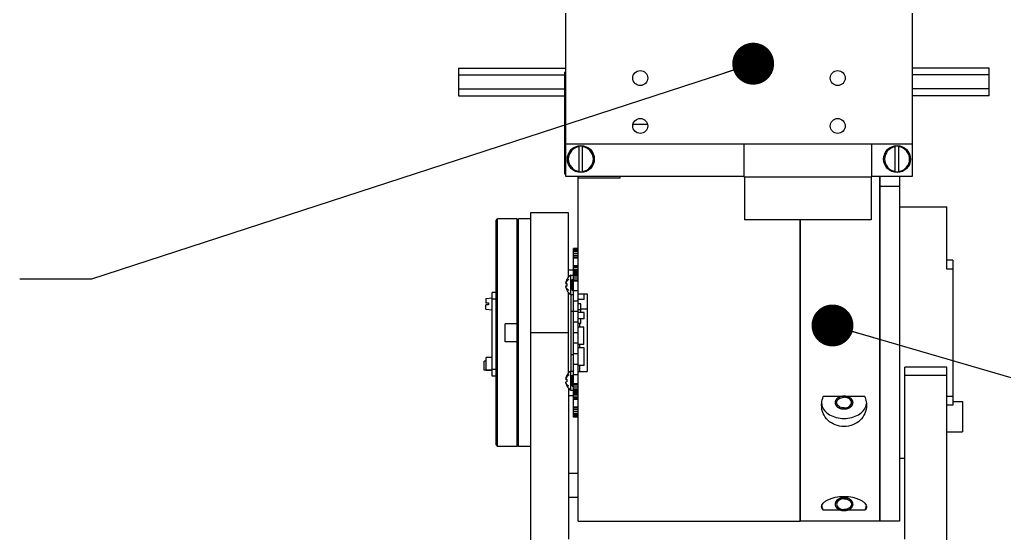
# Model space of a CAD drawing. Header units: millimetres. Extents: x 0 to 594, y 0 to 420.
# Drawn here: x 144.5 to 226.8, y 218.3 to 261.2 of the extents above; entities that cross this region are included whole.
import ezdxf

# ---------------------------------------------------------------- set-up
doc = ezdxf.new("R2010")
doc.units = ezdxf.units.MM
doc.header["$LTSCALE"] = 32.67
doc.layers.get('0').update_dxf_attribs({"linetype": 'CONTINUOUS'})
for name, color, linetype in [('AXIS', 7, 'CONTINUOUS'), ('COSMETIC', 7, 'CONTINUOUS'), ('NOTE', 7, 'CONTINUOUS')]:
    doc.layers.add(name, color=color, linetype=linetype)
doc.styles.get("Standard").update_dxf_attribs({"font": 'txt', "width": 0.85})
doc.dimstyles.get("Standard").update_dxf_attribs({"dimtxt": 3.5, "dimasz": 3.5, "dimexe": 1.5, "dimexo": 1, "dimtad": 1, "dimtxsty": 'STANDARD', "dimcen": 0.09, "dimadec": 0, "dimazin": 0, "dimtol": 1, "dimtp": 0.01, "dimtm": 0.01, "dimtfac": 1, "dimtofl": 0, "dimtmove": 0, "dimatfit": 3, "dimfxl": 1, "dimtolj": 1, "dimarcsym": 0})

msp = doc.modelspace()

# ---------------------------------------------------------------- linework, layer by layer
at = {"color": 7, "linetype": 'CONTINUOUS'}
for p, q in [((190.125, 269.177), (190.125, 248.177)), ((219.125, 248.177), (219.125, 269.177)), ((181.192, 257.202), (181.192, 254.892)), ((181.192, 257.202), (190.125, 257.202)), ((181.192, 256.624), (190.083, 256.624)), ((190.083, 248.347), (190.083, 256.847)), ((190.125, 256.847), (190.083, 256.847)), ((225.533, 257.202), (219.125, 257.202)), ((225.533, 256.624), (219.125, 256.624)), ((225.533, 254.892), (225.533, 257.202)), ((181.192, 255.47), (190.083, 255.47)), ((225.533, 255.47), (219.125, 255.47)), ((181.192, 254.892), (190.083, 254.892)), ((225.533, 254.892), (219.125, 254.892)), ((196.981, 252.497), (195.769, 252.497)), ((190.125, 250.864), (219.125, 250.864)), ((205.025, 250.864), (205.025, 248.127)), ((215.725, 248.127), (215.725, 250.864)), ((191.267, 248.531), (191.267, 250.663)), ((191.567, 248.531), (191.567, 250.663)), ((217.683, 248.531), (217.683, 250.663)), ((217.983, 248.531), (217.983, 250.663)), ((190.125, 248.347), (190.083, 248.347)), ((190.125, 248.177), (205.025, 248.177)), ((191.192, 238.347), (191.192, 248.177)), ((191.192, 248.022), (194.692, 248.022)), ((194.692, 248.022), (194.692, 248.177)), ((205.025, 248.127), (215.725, 248.127)), ((205.075, 248.127), (205.075, 244.527)), ((215.675, 248.127), (215.675, 244.527)), ((215.725, 248.177), (219.125, 248.177)), ((216.402, 247.847), (216.433, 247.847)), ((216.433, 219.347), (216.433, 248.177)), ((218.033, 248.177), (218.033, 219.347)), ((216.433, 247.003), (216.402, 247.003)), ((216.433, 247.327), (218.033, 247.327)), ((187.222, 245.097), (187.222, 213.097)), ((190.372, 245.097), (187.222, 245.097)), ((190.372, 239.722), (190.372, 245.097)), ((216.402, 245.393), (216.433, 245.393)), ((218.033, 245.597), (221.983, 245.597)), ((221.983, 240.411), (221.983, 245.597)), ((184.342, 244.472), (184.467, 244.597)), ((184.342, 225.722), (184.342, 244.472)), ((184.467, 225.597), (184.467, 244.597)), ((186.092, 244.597), (184.467, 244.597)), ((186.092, 225.597), (186.092, 244.597)), ((215.675, 244.527), (205.075, 244.527)), ((186.142, 243.597), (186.092, 243.597)), ((186.142, 242.097), (186.142, 243.597)), ((186.222, 243.472), (186.142, 243.472)), ((216.402, 243.893), (216.433, 243.893)), ((186.142, 242.097), (186.092, 242.097)), ((186.222, 242.222), (186.142, 242.222)), ((186.092, 241.597), (186.222, 241.597)), ((191.192, 241.382), (190.794, 241.382)), ((222.483, 241.152), (221.983, 241.152)), ((222.483, 241.152), (222.483, 229.042)), ((190.794, 240.647), (190.794, 240.645)), ((191.192, 240.647), (190.794, 240.647)), ((191.192, 240.645), (190.794, 240.645)), ((222.483, 240.411), (221.983, 240.411)), ((186.142, 239.722), (186.092, 239.722)), ((186.142, 238.222), (186.142, 239.722)), ((186.222, 239.597), (186.142, 239.597)), ((190.238, 239.535), (190.244, 239.532)), ((190.577, 238.297), (190.577, 239.897)), ((190.577, 239.897), (190.794, 239.897)), ((190.692, 239.55), (190.794, 239.577)), ((190.692, 238.644), (190.692, 239.55)), ((191.192, 240.102), (190.794, 240.102)), ((191.192, 239.407), (190.794, 239.407)), ((190.145, 239.216), (190.244, 239.206)), ((190.244, 238.988), (190.145, 238.978)), ((190.244, 238.662), (190.238, 238.659)), ((190.692, 238.644), (190.794, 238.617)), ((183.467, 237.961), (184.017, 238.009)), ((183.467, 237.961), (183.467, 237.584)), ((184.017, 231.477), (184.017, 238.462)), ((184.342, 238.462), (184.017, 238.462)), ((184.342, 237.912), (184.017, 237.912)), ((186.142, 238.222), (186.092, 238.222)), ((186.222, 238.347), (186.142, 238.347)), ((190.372, 231.726), (190.372, 238.468)), ((190.577, 238.297), (190.794, 238.297)), ((190.592, 238.297), (190.592, 231.897)), ((191.192, 238.347), (191.942, 238.347)), ((191.942, 238.347), (191.942, 231.847)), ((183.467, 237.584), (183.692, 237.584)), ((183.467, 237.058), (183.467, 237.434)), ((183.692, 237.434), (183.467, 237.434)), ((183.467, 237.058), (184.017, 237.009)), ((183.692, 237.584), (183.692, 237.434)), ((190.592, 236.909), (190.794, 236.909)), ((191.417, 237.087), (191.942, 237.087)), ((185.092, 234.347), (185.092, 235.847)), ((186.092, 235.847), (185.092, 235.847)), ((191.292, 235.871), (191.292, 235.573)), ((216.402, 235.847), (216.433, 235.847)), ((190.372, 235.097), (187.222, 235.097)), ((186.092, 234.347), (185.092, 234.347)), ((191.292, 234.121), (191.292, 233.823)), ((216.402, 234.347), (216.433, 234.347)), ((183.467, 232.881), (183.517, 232.886)), ((183.467, 232.881), (183.467, 232.727)), ((183.517, 231.977), (183.517, 233.027)), ((184.017, 233.027), (183.517, 233.027)), ((190.592, 233.285), (190.794, 233.285)), ((183.342, 231.977), (183.342, 232.727)), ((183.517, 232.727), (183.342, 232.727)), ((184.017, 231.977), (183.342, 231.977)), ((183.474, 231.977), (184.017, 231.929)), ((184.342, 232.027), (184.017, 232.027)), ((186.142, 231.972), (186.092, 231.972)), ((186.142, 230.472), (186.142, 231.972)), ((191.292, 232.371), (191.292, 231.847)), ((221.983, 232.213), (218.483, 232.213)), ((218.483, 217.847), (218.483, 232.213)), ((221.983, 213.097), (221.983, 232.213)), ((184.342, 231.477), (184.017, 231.477)), ((186.222, 231.847), (186.142, 231.847)), ((190.145, 231.216), (190.244, 231.206)), ((190.238, 231.535), (190.244, 231.532)), ((190.577, 230.297), (190.577, 231.897)), ((190.577, 231.897), (190.794, 231.897)), ((190.692, 231.55), (190.794, 231.577)), ((190.692, 230.644), (190.692, 231.55)), ((191.192, 219.347), (191.192, 231.847)), ((191.192, 231.847), (191.942, 231.847)), ((221.983, 231.526), (218.483, 231.526)), ((186.142, 230.472), (186.092, 230.472)), ((186.222, 230.597), (186.142, 230.597)), ((190.244, 230.988), (190.145, 230.978)), ((190.244, 230.662), (190.238, 230.659)), ((190.372, 230.468), (190.372, 217.847)), ((190.577, 230.297), (190.794, 230.297)), ((190.692, 230.644), (190.794, 230.617)), ((191.192, 230.833), (190.794, 230.833)), ((190.794, 229.569), (190.794, 229.566)), ((191.192, 229.569), (190.794, 229.569)), ((191.192, 229.566), (190.794, 229.566)), ((222.483, 229.783), (221.983, 229.783)), ((191.192, 228.801), (190.794, 228.801)), ((222.483, 229.042), (221.983, 229.042)), ((222.483, 229.347), (223.288, 229.347)), ((223.288, 229.347), (223.288, 226.807)), ((186.092, 228.597), (186.222, 228.597)), ((186.142, 228.097), (186.092, 228.097)), ((186.142, 226.597), (186.142, 228.097)), ((186.222, 227.972), (186.142, 227.972)), ((186.142, 226.597), (186.092, 226.597)), ((186.222, 226.722), (186.142, 226.722)), ((216.402, 226.301), (216.433, 226.301)), ((221.983, 226.807), (223.288, 226.807)), ((184.342, 225.722), (184.467, 225.597)), ((186.092, 225.597), (184.467, 225.597)), ((216.402, 224.801), (216.433, 224.801)), ((218.483, 224.597), (218.033, 224.597)), ((191.192, 223.347), (190.372, 223.347)), ((216.433, 223.191), (216.402, 223.191)), ((216.402, 222.347), (216.433, 222.347)), ((191.192, 221.347), (190.372, 221.347)), ((216.402, 220.847), (216.433, 220.847))]:
    msp.add_line(p, q, dxfattribs=at)
at = {"color": 6, "linetype": 'CONTINUOUS'}
for p, q in [((190.794, 240.647), (190.794, 242.129)), ((191.192, 242.129), (190.794, 242.129)), ((191.192, 242.111), (190.794, 242.111)), ((191.192, 242.055), (190.794, 242.055)), ((191.192, 241.965), (190.794, 241.965)), ((191.192, 241.842), (190.794, 241.842)), ((191.192, 241.688), (190.794, 241.688)), ((191.192, 241.509), (190.794, 241.509)), ((191.192, 241.31), (190.794, 241.31)), ((191.192, 240.678), (190.794, 240.678)), ((190.794, 229.569), (190.794, 240.645)), ((191.192, 240.539), (190.794, 240.539)), ((191.192, 240.386), (190.794, 240.386)), ((191.192, 240.261), (190.794, 240.261)), ((191.192, 240.169), (190.794, 240.169)), ((191.192, 240.111), (190.794, 240.111)), ((191.192, 240.083), (190.794, 240.083)), ((191.192, 240.025), (190.794, 240.025)), ((191.192, 239.932), (190.794, 239.932)), ((191.192, 239.808), (190.794, 239.808)), ((191.192, 239.655), (190.794, 239.655)), ((191.192, 239.482), (190.794, 239.482)), ((191.192, 238.604), (190.794, 238.604)), ((191.192, 237.737), (190.794, 237.737)), ((191.192, 231.847), (191.192, 238.347)), ((191.408, 238.324), (191.192, 238.324)), ((191.692, 237.871), (191.192, 237.871)), ((191.408, 238.324), (191.408, 238.347)), ((191.692, 237.871), (191.692, 238.347)), ((191.417, 237.51), (191.192, 237.51)), ((191.417, 237.009), (191.192, 237.009)), ((191.417, 236.773), (191.417, 237.51)), ((191.192, 236.861), (190.794, 236.861)), ((191.692, 236.773), (191.192, 236.773)), ((191.692, 236.271), (191.192, 236.271)), ((191.417, 235.871), (191.417, 236.271)), ((191.692, 236.271), (191.692, 236.773)), ((191.192, 235.981), (190.794, 235.981)), ((191.417, 235.871), (191.192, 235.871)), ((191.667, 235.573), (191.192, 235.573)), ((191.667, 234.121), (191.667, 235.573)), ((191.192, 235.097), (190.794, 235.097)), ((191.192, 234.213), (190.794, 234.213)), ((191.667, 234.121), (191.192, 234.121)), ((191.692, 233.823), (191.192, 233.823)), ((191.692, 232.371), (191.692, 233.823)), ((191.192, 233.333), (190.794, 233.333)), ((191.192, 232.457), (190.794, 232.457)), ((191.692, 232.371), (191.192, 232.371)), ((191.192, 231.59), (190.794, 231.59)), ((191.192, 230.712), (190.794, 230.712)), ((191.192, 230.539), (190.794, 230.539)), ((191.192, 230.386), (190.794, 230.386)), ((191.192, 230.261), (190.794, 230.261)), ((191.192, 230.169), (190.794, 230.169)), ((191.192, 230.111), (190.794, 230.111)), ((191.192, 230.092), (190.794, 230.092)), ((191.192, 230.083), (190.794, 230.083)), ((191.192, 230.025), (190.794, 230.025)), ((191.192, 229.932), (190.794, 229.932)), ((191.192, 229.808), (190.794, 229.808)), ((191.192, 229.655), (190.794, 229.655)), ((190.794, 228.048), (190.794, 229.566)), ((191.192, 229.515), (190.794, 229.515)), ((191.192, 228.883), (190.794, 228.883)), ((191.192, 228.669), (190.794, 228.669)), ((191.192, 228.489), (190.794, 228.489)), ((191.192, 228.336), (190.794, 228.336)), ((191.192, 228.212), (190.794, 228.212)), ((191.192, 228.122), (190.794, 228.122)), ((191.192, 228.067), (190.794, 228.067)), ((191.192, 228.048), (190.794, 228.048))]:
    msp.add_line(p, q, dxfattribs=at)
at = {"color": 7, "linetype": 'CONTINUOUS'}
for centre in [(191.417, 249.597), (217.833, 249.597)]:
    msp.add_circle(centre, 1.125, dxfattribs=at)
for centre, radius, start, end in [((191.417, 249.597), 1.046, 98.24277, 261.75723), ((191.417, 249.597), 1.077, 81.99317, 98.00683), ((191.417, 249.597), 1.046, 278.24277, 81.75723), ((217.833, 249.597), 1.046, 98.24277, 261.75723), ((217.833, 249.597), 1.077, 81.99317, 98.00683), ((217.833, 249.597), 1.046, 278.24277, 81.75723), ((191.417, 249.597), 1.077, 261.99317, 278.00683), ((217.833, 249.597), 1.077, 261.99317, 278.00683), ((191.08, 239.097), 0.943, 156.73969, 172.78546), ((191.08, 239.098), 0.942, 152.51259, 156.73747), ((191.07, 239.097), 0.94, 121.63663, 152.16247), ((191.08, 239.097), 0.943, 187.21417, 207.48297), ((191.243, 239.097), 1.005, 173.78152, 186.21848), ((191.07, 239.097), 0.94, 207.83753, 238.36337), ((191.08, 231.097), 0.943, 156.73969, 172.78546), ((191.08, 231.098), 0.942, 152.51259, 156.73747), ((191.243, 231.097), 1.005, 173.78152, 186.21848), ((191.07, 231.097), 0.94, 121.63663, 152.16247), ((191.08, 231.097), 0.943, 187.21417, 207.48297), ((191.07, 231.097), 0.94, 207.83753, 238.36337)]:
    msp.add_arc(centre, radius, start, end, dxfattribs=at)
at = {"color": 2, "linetype": 'CONTINUOUS'}
for points in [[(213.402, 229.794), (213.39, 229.793), (213.371, 229.792), (213.347, 229.79), (213.329, 229.789), (213.311, 229.787), (213.296, 229.786), (213.283, 229.785), (213.276, 229.785), (213.27, 229.785), (213.265, 229.784), (213.261, 229.784), (213.259, 229.784), (213.257, 229.784), (213.256, 229.784), (213.255, 229.783), (213.254, 229.783), (213.251, 229.782), (213.247, 229.782), (213.243, 229.781), (213.237, 229.78), (213.23, 229.778), (213.218, 229.775), (213.204, 229.772), (213.186, 229.769), (213.169, 229.765), (213.154, 229.762), (213.142, 229.759), (213.135, 229.758), (213.129, 229.756), (213.125, 229.756), (213.121, 229.755), (213.119, 229.754), (213.117, 229.754), (213.116, 229.754), (213.115, 229.753), (213.114, 229.753), (213.111, 229.752), (213.108, 229.751), (213.104, 229.749), (213.099, 229.747), (213.092, 229.745), (213.081, 229.74), (213.068, 229.735), (213.051, 229.729), (213.035, 229.723), (213.022, 229.718), (213.011, 229.714), (213.004, 229.712), (212.999, 229.71), (212.995, 229.708), (212.992, 229.707), (212.989, 229.706), (212.988, 229.705), (212.987, 229.705), (212.986, 229.705), (212.985, 229.704), (212.983, 229.703), (212.98, 229.701), (212.976, 229.699), (212.971, 229.696), (212.965, 229.693), (212.956, 229.687), (212.944, 229.68), (212.929, 229.672), (212.917, 229.665), (212.908, 229.659), (212.9, 229.655), (212.893, 229.651), (212.887, 229.647), (212.882, 229.645), (212.879, 229.643), (212.876, 229.641), (212.874, 229.64), (212.872, 229.639), (212.871, 229.638), (212.871, 229.638), (212.87, 229.637), (212.868, 229.635), (212.866, 229.633), (212.863, 229.631), (212.859, 229.628), (212.854, 229.623), (212.848, 229.618), (212.842, 229.613), (212.835, 229.607), (212.825, 229.598), (212.815, 229.59), (212.808, 229.583), (212.802, 229.578), (212.796, 229.573), (212.791, 229.569), (212.787, 229.566), (212.784, 229.563), (212.782, 229.561), (212.78, 229.56), (212.779, 229.559), (212.779, 229.558), (212.778, 229.558), (212.777, 229.557), (212.776, 229.555), (212.774, 229.553), (212.772, 229.55), (212.769, 229.546), (212.766, 229.541), (212.761, 229.536), (212.757, 229.53), (212.751, 229.522), (212.744, 229.513), (212.737, 229.503), (212.731, 229.496), (212.727, 229.49), (212.722, 229.484), (212.719, 229.479), (212.716, 229.476), (212.714, 229.473), (212.713, 229.471), (212.712, 229.47), (212.711, 229.469), (212.71, 229.468), (212.709, 229.467), (212.709, 229.466), (212.709, 229.465), (212.708, 229.464), (212.707, 229.463), (212.707, 229.46), (212.705, 229.458), (212.704, 229.454), (212.701, 229.449), (212.699, 229.442), (212.696, 229.436), (212.692, 229.428), (212.688, 229.418), (212.684, 229.407), (212.68, 229.399), (212.677, 229.393), (212.675, 229.387), (212.672, 229.382), (212.671, 229.377), (212.67, 229.375), (212.669, 229.373), (212.668, 229.371), (212.667, 229.37), (212.667, 229.369), (212.667, 229.368), (212.667, 229.367), (212.666, 229.366), (212.666, 229.365), (212.666, 229.363), (212.666, 229.361), (212.665, 229.358), (212.665, 229.354), (212.664, 229.349), (212.663, 229.342), (212.662, 229.335), (212.661, 229.327), (212.659, 229.316), (212.658, 229.305), (212.656, 229.296), (212.656, 229.29), (212.655, 229.283), (212.654, 229.278), (212.653, 229.273), (212.653, 229.27), (212.653, 229.268), (212.652, 229.267), (212.652, 229.265), (212.652, 229.264), (212.652, 229.264), (212.652, 229.263), (212.652, 229.263), (212.652, 229.262), (212.652, 229.261), (212.652, 229.26), (212.653, 229.259), (212.653, 229.256), (212.653, 229.254), (212.654, 229.249), (212.655, 229.244), (212.655, 229.238), (212.656, 229.231), (212.657, 229.223), (212.659, 229.212), (212.66, 229.201), (212.662, 229.193), (212.663, 229.186), (212.663, 229.18), (212.664, 229.174), (212.665, 229.17), (212.665, 229.167), (212.665, 229.165), (212.666, 229.164), (212.666, 229.162), (212.666, 229.161), (212.666, 229.16), (212.666, 229.16), (212.667, 229.159), (212.667, 229.157), (212.668, 229.156), (212.669, 229.154), (212.67, 229.151), (212.672, 229.147), (212.674, 229.142), (212.677, 229.136), (212.679, 229.129), (212.683, 229.121), (212.687, 229.111), (212.692, 229.1), (212.695, 229.092), (212.698, 229.086), (212.7, 229.08), (212.703, 229.075), (212.704, 229.071), (212.706, 229.068), (212.706, 229.066), (212.707, 229.064), (212.708, 229.063), (212.708, 229.062), (212.708, 229.061), (212.709, 229.061), (212.71, 229.06), (212.711, 229.058), (212.712, 229.057), (212.713, 229.055), (212.715, 229.053), (212.718, 229.049), (212.721, 229.044), (212.726, 229.038), (212.73, 229.033), (212.736, 229.025), (212.743, 229.016), (212.75, 229.006), (212.756, 228.998), (212.76, 228.993), (212.764, 228.987), (212.768, 228.982), (212.771, 228.978), (212.772, 228.976), (212.774, 228.974), (212.775, 228.973), (212.776, 228.972), (212.777, 228.971), (212.777, 228.97), (212.778, 228.969), (212.779, 228.968), (212.78, 228.967), (212.782, 228.966), (212.784, 228.964), (212.786, 228.962), (212.79, 228.959), (212.795, 228.955), (212.801, 228.949), (212.807, 228.944), (212.814, 228.938), (212.824, 228.929), (212.836, 228.919), (212.846, 228.91), (212.854, 228.904), (212.859, 228.899), (212.863, 228.896), (212.866, 228.893), (212.868, 228.891), (212.87, 228.89), (212.871, 228.889), (212.871, 228.888), (212.872, 228.888), (212.874, 228.887), (212.876, 228.886), (212.879, 228.884), (212.882, 228.882), (212.887, 228.879), (212.893, 228.876), (212.902, 228.871), (212.914, 228.864), (212.928, 228.855), (212.942, 228.847), (212.954, 228.84), (212.963, 228.835), (212.969, 228.832), (212.974, 228.829), (212.978, 228.827), (212.98, 228.825), (212.983, 228.824), (212.984, 228.823), (212.985, 228.823), (212.986, 228.822), (212.987, 228.822), (212.989, 228.821), (212.993, 228.82), (212.997, 228.818), (213.002, 228.816), (213.009, 228.813), (213.02, 228.809), (213.033, 228.804), (213.049, 228.798), (213.065, 228.792), (213.079, 228.787), (213.089, 228.783), (213.096, 228.78), (213.102, 228.778), (213.106, 228.777), (213.109, 228.776), (213.111, 228.775), (213.113, 228.774), (213.114, 228.774), (213.115, 228.774), (213.116, 228.773), (213.119, 228.773), (213.122, 228.772), (213.127, 228.771), (213.133, 228.77), (213.14, 228.768), (213.152, 228.766), (213.166, 228.762), (213.184, 228.759), (213.201, 228.755), (213.216, 228.752), (213.227, 228.749), (213.235, 228.748), (213.24, 228.746), (213.245, 228.745), (213.248, 228.745), (213.251, 228.744), (213.253, 228.744), (213.254, 228.743), (213.255, 228.743), (213.256, 228.743), (213.259, 228.743), (213.263, 228.743), (213.267, 228.742), (213.274, 228.742), (213.281, 228.742), (213.294, 228.741), (213.309, 228.74), (213.328, 228.738), (213.346, 228.737), (213.371, 228.735), (213.389, 228.734), (213.402, 228.733)], [(213.402, 228.733), (213.414, 228.734), (213.432, 228.735), (213.456, 228.737), (213.475, 228.738), (213.493, 228.739), (213.508, 228.74), (213.52, 228.741), (213.528, 228.742), (213.534, 228.742), (213.538, 228.742), (213.542, 228.743), (213.545, 228.743), (213.546, 228.743), (213.548, 228.743), (213.549, 228.743), (213.55, 228.744), (213.553, 228.744), (213.556, 228.745), (213.561, 228.746), (213.566, 228.747), (213.574, 228.749), (213.585, 228.751), (213.6, 228.754), (213.618, 228.758), (213.635, 228.762), (213.65, 228.765), (213.661, 228.767), (213.669, 228.769), (213.675, 228.77), (213.679, 228.771), (213.683, 228.772), (213.685, 228.772), (213.687, 228.773), (213.688, 228.773), (213.689, 228.773), (213.69, 228.774), (213.692, 228.775), (213.696, 228.776), (213.7, 228.778), (213.705, 228.78), (213.712, 228.782), (213.723, 228.786), (213.736, 228.791), (213.752, 228.797), (213.768, 228.803), (213.782, 228.808), (213.793, 228.813), (213.799, 228.815), (213.805, 228.817), (213.809, 228.819), (213.812, 228.82), (213.815, 228.821), (213.816, 228.821), (213.817, 228.822), (213.818, 228.822), (213.819, 228.823), (213.821, 228.824), (213.824, 228.826), (213.828, 228.828), (213.832, 228.831), (213.838, 228.834), (213.848, 228.84), (213.86, 228.847), (213.875, 228.855), (213.887, 228.862), (213.896, 228.867), (213.903, 228.872), (213.911, 228.876), (213.917, 228.879), (213.921, 228.882), (213.925, 228.884), (213.928, 228.886), (213.93, 228.887), (213.931, 228.888), (213.932, 228.888), (213.933, 228.889), (213.934, 228.89), (213.936, 228.891), (213.938, 228.893), (213.941, 228.896), (213.945, 228.899), (213.95, 228.903), (213.955, 228.908), (213.961, 228.913), (213.969, 228.92), (213.979, 228.928), (213.988, 228.937), (213.996, 228.943), (214.002, 228.948), (214.008, 228.953), (214.012, 228.957), (214.016, 228.961), (214.019, 228.963), (214.022, 228.965), (214.023, 228.967), (214.024, 228.968), (214.025, 228.968), (214.026, 228.969), (214.026, 228.97), (214.028, 228.972), (214.029, 228.974), (214.032, 228.977), (214.034, 228.981), (214.038, 228.985), (214.042, 228.991), (214.047, 228.997), (214.052, 229.004), (214.06, 229.014), (214.067, 229.023), (214.073, 229.031), (214.077, 229.037), (214.081, 229.042), (214.085, 229.047), (214.088, 229.051), (214.09, 229.053), (214.091, 229.055), (214.092, 229.057), (214.093, 229.058), (214.094, 229.059), (214.094, 229.06), (214.095, 229.06), (214.095, 229.061), (214.096, 229.063), (214.096, 229.064), (214.097, 229.066), (214.098, 229.069), (214.1, 229.073), (214.102, 229.078), (214.105, 229.084), (214.108, 229.09), (214.111, 229.099), (214.116, 229.109), (214.12, 229.119), (214.124, 229.128), (214.126, 229.134), (214.129, 229.14), (214.131, 229.145), (214.133, 229.149), (214.134, 229.152), (214.135, 229.154), (214.136, 229.155), (214.136, 229.157), (214.137, 229.158), (214.137, 229.159), (214.137, 229.159), (214.137, 229.16), (214.137, 229.162), (214.138, 229.163), (214.138, 229.166), (214.138, 229.168), (214.139, 229.173), (214.14, 229.178), (214.141, 229.185), (214.142, 229.191), (214.143, 229.2), (214.144, 229.211), (214.146, 229.222), (214.147, 229.231), (214.148, 229.237), (214.149, 229.244), (214.15, 229.249), (214.15, 229.254), (214.151, 229.256), (214.151, 229.258), (214.151, 229.26), (214.152, 229.261), (214.152, 229.262), (214.152, 229.263), (214.152, 229.263), (214.152, 229.264), (214.152, 229.264), (214.152, 229.265), (214.151, 229.267), (214.151, 229.268), (214.151, 229.27), (214.15, 229.273), (214.15, 229.277), (214.149, 229.283), (214.148, 229.289), (214.147, 229.296), (214.146, 229.304), (214.145, 229.315), (214.143, 229.326), (214.142, 229.334), (214.141, 229.341), (214.14, 229.347), (214.139, 229.352), (214.139, 229.357), (214.139, 229.359), (214.138, 229.362), (214.138, 229.363), (214.138, 229.364), (214.138, 229.366), (214.138, 229.366), (214.137, 229.367), (214.137, 229.368), (214.136, 229.369), (214.136, 229.371), (214.135, 229.373), (214.134, 229.376), (214.132, 229.38), (214.13, 229.385), (214.127, 229.391), (214.124, 229.397), (214.121, 229.406), (214.116, 229.416), (214.112, 229.426), (214.108, 229.434), (214.106, 229.441), (214.103, 229.447), (214.101, 229.452), (214.099, 229.456), (214.098, 229.459), (214.097, 229.461), (214.097, 229.462), (214.096, 229.464), (214.096, 229.465), (214.095, 229.465), (214.095, 229.466), (214.094, 229.467), (214.093, 229.468), (214.092, 229.47), (214.091, 229.472), (214.089, 229.474), (214.086, 229.478), (214.082, 229.483), (214.078, 229.488), (214.074, 229.494), (214.068, 229.502), (214.061, 229.511), (214.054, 229.521), (214.048, 229.528), (214.044, 229.534), (214.039, 229.54), (214.036, 229.544), (214.033, 229.548), (214.031, 229.551), (214.03, 229.553), (214.029, 229.554), (214.028, 229.555), (214.027, 229.556), (214.027, 229.557), (214.026, 229.557), (214.025, 229.558), (214.024, 229.559), (214.022, 229.561), (214.02, 229.562), (214.018, 229.564), (214.014, 229.568), (214.009, 229.572), (214.003, 229.577), (213.997, 229.582), (213.989, 229.589), (213.979, 229.598), (213.968, 229.608), (213.958, 229.616), (213.95, 229.623), (213.945, 229.627), (213.941, 229.631), (213.938, 229.633), (213.936, 229.635), (213.934, 229.637), (213.933, 229.638), (213.932, 229.638), (213.931, 229.639), (213.93, 229.64), (213.928, 229.641), (213.925, 229.642), (213.922, 229.645), (213.917, 229.647), (213.911, 229.651), (213.902, 229.656), (213.89, 229.663), (213.876, 229.671), (213.861, 229.679), (213.85, 229.686), (213.84, 229.692), (213.834, 229.695), (213.83, 229.698), (213.826, 229.7), (213.823, 229.702), (213.821, 229.703), (213.82, 229.704), (213.819, 229.704), (213.818, 229.704), (213.817, 229.705), (213.814, 229.706), (213.811, 229.707), (213.807, 229.709), (213.802, 229.711), (213.795, 229.713), (213.784, 229.717), (213.771, 229.722), (213.755, 229.728), (213.738, 229.735), (213.725, 229.74), (213.714, 229.744), (213.708, 229.746), (213.702, 229.748), (213.698, 229.75), (213.695, 229.751), (213.692, 229.752), (213.691, 229.753), (213.69, 229.753), (213.689, 229.753), (213.688, 229.754), (213.685, 229.754), (213.681, 229.755), (213.677, 229.756), (213.671, 229.757), (213.664, 229.759), (213.652, 229.761), (213.638, 229.764), (213.62, 229.768), (213.603, 229.772), (213.588, 229.775), (213.576, 229.778), (213.569, 229.779), (213.563, 229.78), (213.559, 229.781), (213.555, 229.782), (213.553, 229.783), (213.551, 229.783), (213.55, 229.783), (213.549, 229.783), (213.547, 229.783), (213.545, 229.784), (213.541, 229.784), (213.536, 229.784), (213.53, 229.785), (213.522, 229.785), (213.51, 229.786), (213.494, 229.787), (213.476, 229.788), (213.457, 229.79), (213.433, 229.791), (213.414, 229.793), (213.402, 229.794)], [(213.402, 221.308), (213.39, 221.308), (213.371, 221.306), (213.347, 221.305), (213.329, 221.303), (213.311, 221.302), (213.296, 221.301), (213.283, 221.3), (213.276, 221.3), (213.27, 221.299), (213.265, 221.299), (213.261, 221.299), (213.259, 221.298), (213.257, 221.298), (213.256, 221.298), (213.255, 221.298), (213.254, 221.298), (213.251, 221.297), (213.247, 221.296), (213.243, 221.295), (213.237, 221.294), (213.23, 221.293), (213.218, 221.29), (213.204, 221.287), (213.186, 221.283), (213.169, 221.28), (213.154, 221.276), (213.142, 221.274), (213.135, 221.272), (213.129, 221.271), (213.125, 221.27), (213.121, 221.269), (213.119, 221.269), (213.117, 221.269), (213.116, 221.268), (213.115, 221.268), (213.114, 221.267), (213.111, 221.267), (213.108, 221.265), (213.104, 221.264), (213.099, 221.262), (213.092, 221.259), (213.081, 221.255), (213.068, 221.25), (213.051, 221.244), (213.035, 221.238), (213.022, 221.233), (213.011, 221.229), (213.004, 221.226), (212.999, 221.224), (212.995, 221.223), (212.992, 221.222), (212.989, 221.221), (212.988, 221.22), (212.987, 221.22), (212.986, 221.219), (212.985, 221.219), (212.983, 221.217), (212.98, 221.216), (212.976, 221.214), (212.971, 221.211), (212.965, 221.207), (212.956, 221.202), (212.944, 221.195), (212.929, 221.186), (212.917, 221.179), (212.908, 221.174), (212.9, 221.17), (212.893, 221.166), (212.887, 221.162), (212.882, 221.159), (212.879, 221.157), (212.876, 221.155), (212.874, 221.154), (212.872, 221.154), (212.871, 221.153), (212.871, 221.152), (212.87, 221.152), (212.868, 221.15), (212.866, 221.148), (212.863, 221.146), (212.859, 221.142), (212.854, 221.138), (212.848, 221.133), (212.842, 221.128), (212.835, 221.121), (212.825, 221.113), (212.815, 221.105), (212.808, 221.098), (212.802, 221.093), (212.796, 221.088), (212.791, 221.084), (212.787, 221.081), (212.784, 221.078), (212.782, 221.076), (212.78, 221.075), (212.779, 221.074), (212.779, 221.073), (212.778, 221.072), (212.777, 221.071), (212.776, 221.07), (212.774, 221.067), (212.772, 221.065), (212.769, 221.061), (212.766, 221.056), (212.761, 221.05), (212.757, 221.045), (212.751, 221.037), (212.744, 221.027), (212.737, 221.018), (212.731, 221.01), (212.727, 221.005), (212.722, 220.999), (212.719, 220.994), (212.716, 220.99), (212.714, 220.988), (212.713, 220.986), (212.712, 220.985), (212.711, 220.984), (212.71, 220.983), (212.709, 220.982), (212.709, 220.981), (212.709, 220.98), (212.708, 220.979), (212.707, 220.977), (212.707, 220.975), (212.705, 220.973), (212.704, 220.968), (212.701, 220.963), (212.699, 220.957), (212.696, 220.951), (212.692, 220.943), (212.688, 220.932), (212.684, 220.922), (212.68, 220.914), (212.677, 220.908), (212.675, 220.901), (212.672, 220.896), (212.671, 220.892), (212.67, 220.89), (212.669, 220.888), (212.668, 220.886), (212.667, 220.885), (212.667, 220.884), (212.667, 220.883), (212.667, 220.882), (212.666, 220.881), (212.666, 220.88), (212.666, 220.878), (212.666, 220.876), (212.665, 220.873), (212.665, 220.869), (212.664, 220.863), (212.663, 220.857), (212.662, 220.85), (212.661, 220.841), (212.659, 220.83), (212.658, 220.82), (212.656, 220.811), (212.656, 220.804), (212.655, 220.798), (212.654, 220.792), (212.653, 220.788), (212.653, 220.785), (212.653, 220.783), (212.652, 220.781), (212.652, 220.78), (212.652, 220.779), (212.652, 220.778), (212.652, 220.778), (212.652, 220.778), (212.652, 220.777), (212.652, 220.776), (212.652, 220.775), (212.653, 220.773), (212.653, 220.771), (212.653, 220.768), (212.654, 220.764), (212.655, 220.759), (212.655, 220.752), (212.656, 220.746), (212.657, 220.737), (212.659, 220.727), (212.66, 220.716), (212.662, 220.707), (212.663, 220.701), (212.663, 220.694), (212.664, 220.689), (212.665, 220.685), (212.665, 220.682), (212.665, 220.68), (212.666, 220.678), (212.666, 220.677), (212.666, 220.676), (212.666, 220.675), (212.666, 220.674), (212.667, 220.673), (212.667, 220.672), (212.668, 220.67), (212.669, 220.668), (212.67, 220.666), (212.672, 220.662), (212.674, 220.656), (212.677, 220.65), (212.679, 220.644), (212.683, 220.636), (212.687, 220.626), (212.692, 220.615), (212.695, 220.607), (212.698, 220.601), (212.7, 220.595), (212.703, 220.589), (212.704, 220.585), (212.706, 220.583), (212.706, 220.581), (212.707, 220.579), (212.708, 220.578), (212.708, 220.577), (212.708, 220.576), (212.709, 220.575), (212.71, 220.574), (212.711, 220.573), (212.712, 220.572), (212.713, 220.57), (212.715, 220.567), (212.718, 220.564), (212.721, 220.559), (212.726, 220.553), (212.73, 220.547), (212.736, 220.54), (212.743, 220.53), (212.75, 220.521), (212.756, 220.513), (212.76, 220.507), (212.764, 220.502), (212.768, 220.497), (212.771, 220.493), (212.772, 220.491), (212.774, 220.489), (212.775, 220.487), (212.776, 220.486), (212.777, 220.485), (212.777, 220.485), (212.778, 220.484), (212.779, 220.483), (212.78, 220.482), (212.782, 220.481), (212.784, 220.479), (212.786, 220.477), (212.79, 220.474), (212.795, 220.469), (212.801, 220.464), (212.807, 220.459), (212.814, 220.452), (212.824, 220.444), (212.836, 220.434), (212.846, 220.425), (212.854, 220.418), (212.859, 220.414), (212.863, 220.411), (212.866, 220.408), (212.868, 220.406), (212.87, 220.405), (212.871, 220.404), (212.871, 220.403), (212.872, 220.403), (212.874, 220.402), (212.876, 220.401), (212.879, 220.399), (212.882, 220.397), (212.887, 220.394), (212.893, 220.391), (212.902, 220.385), (212.914, 220.378), (212.928, 220.37), (212.942, 220.362), (212.954, 220.355), (212.963, 220.35), (212.969, 220.346), (212.974, 220.344), (212.978, 220.341), (212.98, 220.34), (212.983, 220.339), (212.984, 220.338), (212.985, 220.337), (212.986, 220.337), (212.987, 220.336), (212.989, 220.336), (212.993, 220.334), (212.997, 220.333), (213.002, 220.331), (213.009, 220.328), (213.02, 220.324), (213.033, 220.319), (213.049, 220.313), (213.065, 220.307), (213.079, 220.302), (213.089, 220.298), (213.096, 220.295), (213.102, 220.293), (213.106, 220.292), (213.109, 220.29), (213.111, 220.289), (213.113, 220.289), (213.114, 220.288), (213.115, 220.288), (213.116, 220.288), (213.119, 220.287), (213.122, 220.287), (213.127, 220.286), (213.133, 220.284), (213.14, 220.283), (213.152, 220.28), (213.166, 220.277), (213.184, 220.273), (213.201, 220.27), (213.216, 220.266), (213.227, 220.264), (213.235, 220.262), (213.24, 220.261), (213.245, 220.26), (213.248, 220.259), (213.251, 220.259), (213.253, 220.258), (213.254, 220.258), (213.255, 220.258), (213.256, 220.258), (213.259, 220.258), (213.263, 220.258), (213.267, 220.257), (213.274, 220.257), (213.281, 220.256), (213.294, 220.255), (213.309, 220.254), (213.328, 220.253), (213.346, 220.252), (213.371, 220.25), (213.389, 220.249), (213.402, 220.248)], [(213.402, 220.248), (213.414, 220.249), (213.432, 220.25), (213.456, 220.252), (213.475, 220.253), (213.493, 220.254), (213.508, 220.255), (213.52, 220.256), (213.528, 220.256), (213.534, 220.257), (213.538, 220.257), (213.542, 220.257), (213.545, 220.258), (213.546, 220.258), (213.548, 220.258), (213.549, 220.258), (213.55, 220.258), (213.553, 220.259), (213.556, 220.26), (213.561, 220.261), (213.566, 220.262), (213.574, 220.263), (213.585, 220.266), (213.6, 220.269), (213.618, 220.273), (213.635, 220.277), (213.65, 220.28), (213.661, 220.282), (213.669, 220.284), (213.675, 220.285), (213.679, 220.286), (213.683, 220.287), (213.685, 220.287), (213.687, 220.288), (213.688, 220.288), (213.689, 220.288), (213.69, 220.289), (213.692, 220.29), (213.696, 220.291), (213.7, 220.292), (213.705, 220.294), (213.712, 220.297), (213.723, 220.301), (213.736, 220.306), (213.752, 220.312), (213.768, 220.318), (213.782, 220.323), (213.793, 220.327), (213.799, 220.33), (213.805, 220.332), (213.809, 220.333), (213.812, 220.335), (213.815, 220.335), (213.816, 220.336), (213.817, 220.336), (213.818, 220.337), (213.819, 220.338), (213.821, 220.339), (213.824, 220.341), (213.828, 220.343), (213.832, 220.345), (213.838, 220.349), (213.848, 220.354), (213.86, 220.361), (213.875, 220.37), (213.887, 220.377), (213.896, 220.382), (213.903, 220.386), (213.911, 220.391), (213.917, 220.394), (213.921, 220.397), (213.925, 220.399), (213.928, 220.401), (213.93, 220.402), (213.931, 220.403), (213.932, 220.403), (213.933, 220.404), (213.934, 220.405), (213.936, 220.406), (213.938, 220.408), (213.941, 220.411), (213.945, 220.414), (213.95, 220.418), (213.955, 220.423), (213.961, 220.428), (213.969, 220.435), (213.979, 220.443), (213.988, 220.451), (213.996, 220.458), (214.002, 220.463), (214.008, 220.468), (214.012, 220.472), (214.016, 220.476), (214.019, 220.478), (214.022, 220.48), (214.023, 220.482), (214.024, 220.482), (214.025, 220.483), (214.026, 220.484), (214.026, 220.485), (214.028, 220.486), (214.029, 220.489), (214.032, 220.492), (214.034, 220.495), (214.038, 220.5), (214.042, 220.506), (214.047, 220.512), (214.052, 220.519), (214.06, 220.529), (214.067, 220.538), (214.073, 220.546), (214.077, 220.551), (214.081, 220.557), (214.085, 220.562), (214.088, 220.566), (214.09, 220.568), (214.091, 220.57), (214.092, 220.571), (214.093, 220.573), (214.094, 220.574), (214.094, 220.574), (214.095, 220.575), (214.095, 220.576), (214.096, 220.577), (214.096, 220.579), (214.097, 220.581), (214.098, 220.584), (214.1, 220.588), (214.102, 220.593), (214.105, 220.599), (214.108, 220.605), (214.111, 220.613), (214.116, 220.624), (214.12, 220.634), (214.124, 220.642), (214.126, 220.648), (214.129, 220.655), (214.131, 220.66), (214.133, 220.664), (214.134, 220.667), (214.135, 220.669), (214.136, 220.67), (214.136, 220.671), (214.137, 220.672), (214.137, 220.673), (214.137, 220.674), (214.137, 220.675), (214.137, 220.677), (214.138, 220.678), (214.138, 220.68), (214.138, 220.683), (214.139, 220.687), (214.14, 220.693), (214.141, 220.699), (214.142, 220.706), (214.143, 220.715), (214.144, 220.726), (214.146, 220.737), (214.147, 220.745), (214.148, 220.752), (214.149, 220.758), (214.15, 220.764), (214.15, 220.768), (214.151, 220.771), (214.151, 220.773), (214.151, 220.775), (214.152, 220.776), (214.152, 220.777), (214.152, 220.778), (214.152, 220.778), (214.152, 220.778), (214.152, 220.779), (214.152, 220.78), (214.151, 220.781), (214.151, 220.783), (214.151, 220.785), (214.15, 220.788), (214.15, 220.792), (214.149, 220.797), (214.148, 220.804), (214.147, 220.81), (214.146, 220.819), (214.145, 220.83), (214.143, 220.84), (214.142, 220.849), (214.141, 220.855), (214.14, 220.862), (214.139, 220.867), (214.139, 220.871), (214.139, 220.874), (214.138, 220.876), (214.138, 220.878), (214.138, 220.879), (214.138, 220.88), (214.138, 220.881), (214.137, 220.882), (214.137, 220.883), (214.136, 220.884), (214.136, 220.886), (214.135, 220.888), (214.134, 220.89), (214.132, 220.894), (214.13, 220.9), (214.127, 220.906), (214.124, 220.912), (214.121, 220.92), (214.116, 220.931), (214.112, 220.941), (214.108, 220.949), (214.106, 220.955), (214.103, 220.962), (214.101, 220.967), (214.099, 220.971), (214.098, 220.973), (214.097, 220.976), (214.097, 220.977), (214.096, 220.978), (214.096, 220.979), (214.095, 220.98), (214.095, 220.981), (214.094, 220.982), (214.093, 220.983), (214.092, 220.984), (214.091, 220.986), (214.089, 220.989), (214.086, 220.993), (214.082, 220.997), (214.078, 221.003), (214.074, 221.009), (214.068, 221.016), (214.061, 221.026), (214.054, 221.035), (214.048, 221.043), (214.044, 221.049), (214.039, 221.054), (214.036, 221.059), (214.033, 221.063), (214.031, 221.065), (214.03, 221.067), (214.029, 221.069), (214.028, 221.07), (214.027, 221.071), (214.027, 221.072), (214.026, 221.072), (214.025, 221.073), (214.024, 221.074), (214.022, 221.075), (214.02, 221.077), (214.018, 221.079), (214.014, 221.083), (214.009, 221.087), (214.003, 221.092), (213.997, 221.097), (213.989, 221.104), (213.979, 221.112), (213.968, 221.122), (213.958, 221.131), (213.95, 221.138), (213.945, 221.142), (213.941, 221.145), (213.938, 221.148), (213.936, 221.15), (213.934, 221.152), (213.933, 221.152), (213.932, 221.153), (213.931, 221.154), (213.93, 221.154), (213.928, 221.155), (213.925, 221.157), (213.922, 221.159), (213.917, 221.162), (213.911, 221.165), (213.902, 221.171), (213.89, 221.178), (213.876, 221.186), (213.861, 221.194), (213.85, 221.201), (213.84, 221.206), (213.834, 221.21), (213.83, 221.213), (213.826, 221.215), (213.823, 221.216), (213.821, 221.218), (213.82, 221.218), (213.819, 221.219), (213.818, 221.219), (213.817, 221.22), (213.814, 221.221), (213.811, 221.222), (213.807, 221.223), (213.802, 221.225), (213.795, 221.228), (213.784, 221.232), (213.771, 221.237), (213.755, 221.243), (213.738, 221.249), (213.725, 221.254), (213.714, 221.258), (213.708, 221.261), (213.702, 221.263), (213.698, 221.265), (213.695, 221.266), (213.692, 221.267), (213.691, 221.267), (213.69, 221.268), (213.689, 221.268), (213.688, 221.268), (213.685, 221.269), (213.681, 221.27), (213.677, 221.271), (213.671, 221.272), (213.664, 221.273), (213.652, 221.276), (213.638, 221.279), (213.62, 221.283), (213.603, 221.287), (213.588, 221.29), (213.576, 221.292), (213.569, 221.294), (213.563, 221.295), (213.559, 221.296), (213.555, 221.297), (213.553, 221.297), (213.551, 221.298), (213.55, 221.298), (213.549, 221.298), (213.547, 221.298), (213.545, 221.298), (213.541, 221.299), (213.536, 221.299), (213.53, 221.299), (213.522, 221.3), (213.51, 221.301), (213.494, 221.302), (213.476, 221.303), (213.457, 221.304), (213.433, 221.306), (213.414, 221.308), (213.402, 221.308)]]:
    msp.add_open_spline(points, degree=3, knots=[0, 0, 0, 0, 0.015625, 0.023438, 0.03125, 0.039062, 0.046875, 0.050781, 0.054688, 0.056641, 0.058594, 0.060547, 0.061523, 0.062012, 0.0625, 0.062988, 0.063477, 0.064453, 0.066406, 0.068359, 0.070312, 0.074219, 0.078125, 0.085938, 0.09375, 0.101562, 0.109375, 0.113281, 0.117188, 0.119141, 0.121094, 0.123047, 0.124023, 0.124512, 0.125, 0.125488, 0.125977, 0.126953, 0.128906, 0.130859, 0.132812, 0.136719, 0.140625, 0.148438, 0.15625, 0.164062, 0.171875, 0.175781, 0.179688, 0.181641, 0.183594, 0.185547, 0.186523, 0.187012, 0.1875, 0.187988, 0.188477, 0.189453, 0.191406, 0.193359, 0.195312, 0.199219, 0.203125, 0.210938, 0.21875, 0.226562, 0.230469, 0.234375, 0.238281, 0.242188, 0.244141, 0.246094, 0.248047, 0.249023, 0.249512, 0.25, 0.250488, 0.250977, 0.251953, 0.253906, 0.255859, 0.257812, 0.261719, 0.265625, 0.269531, 0.273438, 0.28125, 0.289062, 0.292969, 0.296875, 0.300781, 0.304688, 0.306641, 0.308594, 0.310547, 0.311523, 0.312012, 0.3125, 0.312988, 0.313477, 0.314453, 0.316406, 0.318359, 0.320312, 0.324219, 0.328125, 0.332031, 0.335938, 0.34375, 0.351562, 0.355469, 0.359375, 0.363281, 0.367188, 0.369141, 0.371094, 0.37207, 0.373047, 0.374023, 0.374512, 0.375, 0.375488, 0.375977, 0.376953, 0.37793, 0.378906, 0.380859, 0.382812, 0.386719, 0.390625, 0.394531, 0.398438, 0.40625, 0.414062, 0.417969, 0.421875, 0.425781, 0.429688, 0.431641, 0.433594, 0.43457, 0.435547, 0.436523, 0.437012, 0.4375, 0.437988, 0.438477, 0.439453, 0.44043, 0.441406, 0.443359, 0.445312, 0.449219, 0.453125, 0.457031, 0.460938, 0.46875, 0.476562, 0.480469, 0.484375, 0.488281, 0.492188, 0.494141, 0.496094, 0.49707, 0.498047, 0.499023, 0.499512, 0.499756, 0.5, 0.500244, 0.500488, 0.500977, 0.501953, 0.50293, 0.503906, 0.505859, 0.507812, 0.511719, 0.515625, 0.519531, 0.523438, 0.53125, 0.539062, 0.542969, 0.546875, 0.550781, 0.554688, 0.556641, 0.558594, 0.55957, 0.560547, 0.561523, 0.562012, 0.5625, 0.562988, 0.563477, 0.564453, 0.56543, 0.566406, 0.568359, 0.570312, 0.574219, 0.578125, 0.582031, 0.585938, 0.59375, 0.601562, 0.605469, 0.609375, 0.613281, 0.617188, 0.619141, 0.621094, 0.62207, 0.623047, 0.624023, 0.624512, 0.625, 0.625488, 0.625977, 0.626953, 0.62793, 0.628906, 0.630859, 0.632812, 0.636719, 0.640625, 0.644531, 0.648438, 0.65625, 0.664062, 0.667969, 0.671875, 0.675781, 0.679688, 0.681641, 0.683594, 0.68457, 0.685547, 0.686523, 0.687012, 0.6875, 0.687988, 0.688477, 0.689453, 0.69043, 0.691406, 0.693359, 0.695312, 0.699219, 0.703125, 0.707031, 0.710938, 0.71875, 0.726562, 0.734375, 0.738281, 0.742188, 0.744141, 0.746094, 0.748047, 0.749023, 0.749512, 0.75, 0.750488, 0.750977, 0.751953, 0.753906, 0.755859, 0.757812, 0.761719, 0.765625, 0.773438, 0.78125, 0.789062, 0.796875, 0.800781, 0.804688, 0.806641, 0.808594, 0.810547, 0.811523, 0.812012, 0.8125, 0.812988, 0.813477, 0.814453, 0.816406, 0.818359, 0.820312, 0.824219, 0.828125, 0.835938, 0.84375, 0.851562, 0.859375, 0.863281, 0.867188, 0.869141, 0.871094, 0.873047, 0.874023, 0.874512, 0.875, 0.875488, 0.875977, 0.876953, 0.878906, 0.880859, 0.882812, 0.886719, 0.890625, 0.898438, 0.90625, 0.914062, 0.921875, 0.925781, 0.929688, 0.931641, 0.933594, 0.935547, 0.936523, 0.937012, 0.9375, 0.937988, 0.938477, 0.939453, 0.941406, 0.943359, 0.945312, 0.949219, 0.953125, 0.960938, 0.96875, 0.976562, 0.984375, 1, 1, 1, 1], dxfattribs=at)
at = {"layer": 'AXIS', "color": 7, "linetype": 'CONTINUOUS'}
for p, q in [((216.402, 219.347), (216.402, 248.177)), ((216.402, 247.003), (216.433, 247.003)), ((186.222, 225.597), (186.222, 244.597)), ((187.222, 244.597), (186.222, 244.597)), ((209.742, 219.347), (209.742, 244.527)), ((209.752, 219.347), (209.752, 244.527)), ((186.092, 241.597), (186.222, 241.597)), ((190.372, 240.347), (190.794, 240.347)), ((190.372, 229.847), (190.794, 229.847)), ((215.138, 229.764), (211.666, 229.764)), ((186.092, 228.597), (186.222, 228.597)), ((187.222, 225.597), (186.222, 225.597)), ((216.402, 223.191), (216.433, 223.191)), ((209.752, 220.097), (209.742, 220.097)), ((215.138, 220.277), (211.666, 220.277)), ((191.192, 219.347), (209.742, 219.347)), ((216.402, 219.347), (209.752, 219.347)), ((218.033, 219.347), (216.433, 219.347))]:
    msp.add_line(p, q, dxfattribs=at)
for centre in [(196.375, 256.364), (212.875, 256.364), (196.375, 252.364), (212.875, 252.364)]:
    msp.add_circle(centre, 0.625, dxfattribs=at)
for centre, radius, start, end in [((212.487, 229.266), 0.96, 186.68847, 192.99456), ((214.317, 229.266), 0.96, 347.00539, 353.31152), ((212.486, 220.781), 0.959, 188.2252, 192.63281), ((214.318, 220.781), 0.959, 347.14116, 351.77394)]:
    msp.add_arc(centre, radius, start, end, dxfattribs=at)
for points, knots in [([(211.527, 229.042), (211.527, 229.103), (211.539, 229.349), (211.598, 229.592), (211.666, 229.764)], [0, 0, 0, 0, 0.248041, 1, 1, 1, 1]), ([(212.777, 229.263), (212.777, 229.322), (212.815, 229.448), (212.961, 229.592), (213.165, 229.684), (213.321, 229.705), (213.402, 229.705)], [0, 0, 0, 0, 0.209467, 0.444667, 0.711993, 1, 1, 1, 1]), ([(214.027, 229.263), (214.027, 229.322), (213.989, 229.448), (213.843, 229.592), (213.639, 229.684), (213.482, 229.705), (213.402, 229.705)], [0, 0, 0, 0, 0.209467, 0.444667, 0.711993, 1, 1, 1, 1]), ([(215.138, 229.764), (215.161, 229.706), (215.24, 229.473), (215.277, 229.226), (215.277, 229.042)], [0, 0, 0, 0, 0.252945, 1, 1, 1, 1]), ([(215.277, 229.042), (215.277, 228.811), (215.188, 228.342), (214.778, 227.746), (214.147, 227.354), (213.402, 227.22), (212.657, 227.354), (212.026, 227.746), (211.615, 228.342), (211.527, 228.811), (211.527, 229.042)], [0, 0, 0, 0, 0.120823, 0.242647, 0.369096, 0.5, 0.630904, 0.757353, 0.879177, 1, 1, 1, 1]), ([(211.551, 229.05), (211.588, 228.891), (211.755, 228.572), (212.191, 228.216), (212.761, 227.989), (213.402, 227.911), (214.043, 227.989), (214.613, 228.216), (215.048, 228.572), (215.216, 228.891), (215.252, 229.05)], [0, 0, 0, 0, 0.106121, 0.225535, 0.358635, 0.5, 0.641365, 0.774465, 0.893879, 1, 1, 1, 1]), ([(213.402, 228.821), (213.321, 228.821), (213.165, 228.842), (212.961, 228.935), (212.815, 229.079), (212.777, 229.205), (212.777, 229.263)], [0, 0, 0, 0, 0.288007, 0.555333, 0.790533, 1, 1, 1, 1]), ([(213.402, 228.821), (213.482, 228.821), (213.639, 228.842), (213.843, 228.935), (213.989, 229.079), (214.027, 229.205), (214.027, 229.263)], [0, 0, 0, 0, 0.288007, 0.555333, 0.790533, 1, 1, 1, 1]), ([(211.527, 220.557), (211.527, 220.608), (211.555, 220.72), (211.663, 220.875), (211.833, 221.022), (212.063, 221.158), (212.345, 221.274), (212.793, 221.396), (213.402, 221.457), (214.011, 221.396), (214.458, 221.274), (214.741, 221.158), (214.971, 221.022), (215.141, 220.875), (215.249, 220.72), (215.277, 220.608), (215.277, 220.557)], [0, 0, 0, 0, 0.034537, 0.075694, 0.126036, 0.186231, 0.255623, 0.332631, 0.5, 0.667369, 0.744377, 0.81377, 0.873964, 0.924306, 0.965463, 1, 1, 1, 1]), ([(211.666, 220.277), (211.624, 220.315), (211.554, 220.399), (211.527, 220.507), (211.527, 220.557)], [0, 0, 0, 0, 0.528199, 1, 1, 1, 1]), ([(211.55, 220.571), (211.556, 220.546), (211.583, 220.444), (211.626, 220.346), (211.666, 220.277)], [0, 0, 0, 0, 0.245672, 1, 1, 1, 1]), ([(213.402, 221.22), (213.321, 221.22), (213.165, 221.199), (212.961, 221.106), (212.815, 220.962), (212.777, 220.837), (212.777, 220.778)], [0, 0, 0, 0, 0.288007, 0.555333, 0.790533, 1, 1, 1, 1]), ([(212.777, 220.778), (212.777, 220.72), (212.815, 220.594), (212.961, 220.45), (213.165, 220.357), (213.321, 220.336), (213.402, 220.336)], [0, 0, 0, 0, 0.209467, 0.444667, 0.711993, 1, 1, 1, 1]), ([(213.402, 221.22), (213.482, 221.22), (213.639, 221.199), (213.843, 221.106), (213.989, 220.962), (214.027, 220.837), (214.027, 220.778)], [0, 0, 0, 0, 0.288007, 0.555333, 0.790533, 1, 1, 1, 1]), ([(214.027, 220.778), (214.027, 220.72), (213.989, 220.594), (213.843, 220.45), (213.639, 220.357), (213.482, 220.336), (213.402, 220.336)], [0, 0, 0, 0, 0.209467, 0.444667, 0.711993, 1, 1, 1, 1]), ([(215.138, 220.277), (215.151, 220.3), (215.2, 220.392), (215.236, 220.491), (215.253, 220.567)], [0, 0, 0, 0, 0.255434, 1, 1, 1, 1]), ([(215.277, 220.557), (215.277, 220.507), (215.25, 220.399), (215.179, 220.315), (215.138, 220.277)], [0, 0, 0, 0, 0.471801, 1, 1, 1, 1])]:
    msp.add_open_spline(points, degree=3, knots=knots, dxfattribs=at)
at = {"layer": 'COSMETIC', "color": 7, "linetype": 'CONTINUOUS'}
for points in [[(190.413, 239.572), (190.405, 239.566), (190.393, 239.557), (190.378, 239.546), (190.37, 239.54), (190.364, 239.535), (190.358, 239.53), (190.354, 239.527), (190.351, 239.525), (190.349, 239.523), (190.348, 239.522), (190.346, 239.52), (190.344, 239.518), (190.34, 239.515), (190.336, 239.511), (190.329, 239.504), (190.32, 239.496), (190.311, 239.487), (190.304, 239.481), (190.299, 239.476), (190.296, 239.473), (190.293, 239.471), (190.292, 239.469), (190.291, 239.469), (190.29, 239.468), (190.289, 239.467), (190.287, 239.464), (190.283, 239.46), (190.278, 239.454), (190.274, 239.448), (190.267, 239.441), (190.261, 239.433), (190.255, 239.426), (190.251, 239.421), (190.248, 239.418), (190.245, 239.415), (190.243, 239.413), (190.242, 239.411), (190.241, 239.41), (190.24, 239.409), (190.24, 239.409), (190.239, 239.408), (190.238, 239.406), (190.237, 239.404), (190.235, 239.401), (190.232, 239.397), (190.229, 239.392), (190.224, 239.385), (190.219, 239.377), (190.214, 239.369), (190.21, 239.364), (190.206, 239.358), (190.203, 239.354), (190.202, 239.351), (190.201, 239.35), (190.2, 239.349), (190.2, 239.348), (190.199, 239.346), (190.197, 239.343), (190.195, 239.339), (190.193, 239.334), (190.189, 239.326), (190.184, 239.316), (190.179, 239.305), (190.175, 239.297), (190.172, 239.292), (190.17, 239.288), (190.169, 239.285), (190.168, 239.284), (190.168, 239.282), (190.167, 239.281), (190.167, 239.28), (190.166, 239.277), (190.164, 239.272), (190.162, 239.266), (190.16, 239.26), (190.157, 239.251), (190.152, 239.237), (190.148, 239.224), (190.145, 239.216)], [(190.413, 238.622), (190.405, 238.628), (190.393, 238.637), (190.378, 238.648), (190.37, 238.654), (190.364, 238.659), (190.358, 238.664), (190.354, 238.667), (190.351, 238.669), (190.349, 238.671), (190.348, 238.672), (190.346, 238.673), (190.344, 238.676), (190.34, 238.679), (190.336, 238.683), (190.329, 238.69), (190.32, 238.698), (190.311, 238.707), (190.304, 238.713), (190.299, 238.718), (190.296, 238.721), (190.293, 238.723), (190.292, 238.724), (190.291, 238.725), (190.29, 238.726), (190.289, 238.727), (190.287, 238.73), (190.283, 238.734), (190.278, 238.74), (190.274, 238.746), (190.267, 238.753), (190.261, 238.76), (190.255, 238.768), (190.251, 238.773), (190.248, 238.776), (190.245, 238.779), (190.243, 238.781), (190.242, 238.783), (190.241, 238.784), (190.24, 238.785), (190.24, 238.785), (190.239, 238.786), (190.238, 238.788), (190.237, 238.79), (190.235, 238.793), (190.232, 238.797), (190.229, 238.802), (190.224, 238.809), (190.219, 238.817), (190.214, 238.825), (190.21, 238.83), (190.206, 238.836), (190.203, 238.84), (190.202, 238.843), (190.201, 238.844), (190.2, 238.845), (190.2, 238.846), (190.199, 238.848), (190.197, 238.851), (190.195, 238.855), (190.193, 238.86), (190.189, 238.868), (190.184, 238.878), (190.179, 238.889), (190.175, 238.897), (190.172, 238.902), (190.17, 238.906), (190.169, 238.909), (190.168, 238.91), (190.168, 238.911), (190.167, 238.913), (190.167, 238.914), (190.166, 238.917), (190.164, 238.922), (190.162, 238.928), (190.16, 238.934), (190.157, 238.943), (190.152, 238.957), (190.148, 238.97), (190.145, 238.978)], [(190.413, 231.572), (190.405, 231.566), (190.393, 231.557), (190.378, 231.546), (190.37, 231.54), (190.364, 231.535), (190.358, 231.53), (190.354, 231.527), (190.351, 231.525), (190.349, 231.523), (190.348, 231.522), (190.346, 231.52), (190.344, 231.518), (190.34, 231.515), (190.336, 231.511), (190.329, 231.504), (190.32, 231.496), (190.311, 231.487), (190.304, 231.481), (190.299, 231.476), (190.296, 231.473), (190.293, 231.471), (190.292, 231.469), (190.291, 231.469), (190.29, 231.468), (190.289, 231.467), (190.287, 231.464), (190.283, 231.46), (190.278, 231.454), (190.274, 231.448), (190.267, 231.441), (190.261, 231.433), (190.255, 231.426), (190.251, 231.421), (190.248, 231.418), (190.245, 231.415), (190.243, 231.413), (190.242, 231.411), (190.241, 231.41), (190.24, 231.409), (190.24, 231.409), (190.239, 231.408), (190.238, 231.406), (190.237, 231.404), (190.235, 231.401), (190.232, 231.397), (190.229, 231.392), (190.224, 231.385), (190.219, 231.377), (190.214, 231.369), (190.21, 231.364), (190.206, 231.358), (190.203, 231.354), (190.202, 231.351), (190.201, 231.35), (190.2, 231.349), (190.2, 231.348), (190.199, 231.346), (190.197, 231.343), (190.195, 231.339), (190.193, 231.334), (190.189, 231.326), (190.184, 231.316), (190.179, 231.305), (190.175, 231.297), (190.172, 231.292), (190.17, 231.288), (190.169, 231.285), (190.168, 231.284), (190.168, 231.282), (190.167, 231.281), (190.167, 231.28), (190.166, 231.277), (190.164, 231.272), (190.162, 231.266), (190.16, 231.26), (190.157, 231.251), (190.152, 231.237), (190.148, 231.224), (190.145, 231.216)], [(190.413, 230.622), (190.405, 230.628), (190.393, 230.637), (190.378, 230.648), (190.37, 230.654), (190.364, 230.659), (190.358, 230.664), (190.354, 230.667), (190.351, 230.669), (190.349, 230.671), (190.348, 230.672), (190.346, 230.673), (190.344, 230.676), (190.34, 230.679), (190.336, 230.683), (190.329, 230.69), (190.32, 230.698), (190.311, 230.707), (190.304, 230.713), (190.299, 230.718), (190.296, 230.721), (190.293, 230.723), (190.292, 230.724), (190.291, 230.725), (190.29, 230.726), (190.289, 230.727), (190.287, 230.73), (190.283, 230.734), (190.278, 230.74), (190.274, 230.746), (190.267, 230.753), (190.261, 230.76), (190.255, 230.768), (190.251, 230.773), (190.248, 230.776), (190.245, 230.779), (190.243, 230.781), (190.242, 230.783), (190.241, 230.784), (190.24, 230.785), (190.24, 230.785), (190.239, 230.786), (190.238, 230.788), (190.237, 230.79), (190.235, 230.793), (190.232, 230.797), (190.229, 230.802), (190.224, 230.809), (190.219, 230.817), (190.214, 230.825), (190.21, 230.83), (190.206, 230.836), (190.203, 230.84), (190.202, 230.843), (190.201, 230.844), (190.2, 230.845), (190.2, 230.846), (190.199, 230.848), (190.197, 230.851), (190.195, 230.855), (190.193, 230.86), (190.189, 230.868), (190.184, 230.878), (190.179, 230.889), (190.175, 230.897), (190.172, 230.902), (190.17, 230.906), (190.169, 230.909), (190.168, 230.91), (190.168, 230.911), (190.167, 230.913), (190.167, 230.914), (190.166, 230.917), (190.164, 230.922), (190.162, 230.928), (190.16, 230.934), (190.157, 230.943), (190.152, 230.957), (190.148, 230.97), (190.145, 230.978)]]:
    msp.add_open_spline(points, degree=3, knots=[0, 0, 0, 0, 0.0625, 0.09375, 0.109375, 0.125, 0.140625, 0.15625, 0.160156, 0.164062, 0.167969, 0.171875, 0.179688, 0.1875, 0.203125, 0.21875, 0.25, 0.28125, 0.296875, 0.3125, 0.320312, 0.328125, 0.332031, 0.333984, 0.335938, 0.339844, 0.34375, 0.359375, 0.375, 0.390625, 0.40625, 0.4375, 0.453125, 0.46875, 0.476562, 0.484375, 0.492188, 0.496094, 0.498047, 0.5, 0.501953, 0.503906, 0.507812, 0.515625, 0.523438, 0.53125, 0.546875, 0.5625, 0.59375, 0.609375, 0.625, 0.640625, 0.65625, 0.660156, 0.664062, 0.666016, 0.667969, 0.671875, 0.679688, 0.6875, 0.703125, 0.71875, 0.75, 0.78125, 0.796875, 0.8125, 0.820312, 0.828125, 0.832031, 0.833984, 0.835938, 0.839844, 0.84375, 0.859375, 0.875, 0.890625, 0.90625, 0.9375, 1, 1, 1, 1], dxfattribs=at)

# ---------------------------------------------------------------- leaders
at = {"layer": 'NOTE', "color": 2, "linetype": 'CONTINUOUS'}
for points in [[(205.813, 257.564), (150.543, 239.562), (144.543, 239.562)], [(212.437, 235.703), (241.657, 227.167), (247.657, 227.167)]]:
    msp.add_leader(points, dimstyle='STANDARD', override={"dimtad": 0, "dimldrblk": 'DOT'}, dxfattribs=at)

doc.saveas('drawing.dxf')
